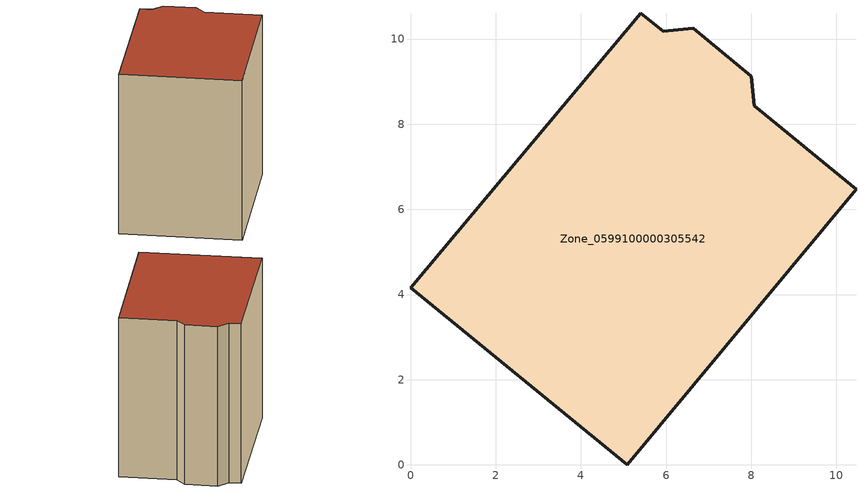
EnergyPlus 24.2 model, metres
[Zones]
Zone_0599100000305542
 floor ground (C_G): 0,4.16 5.4,10.61 5.93,10.18 6.64,10.25 8,9.13 8.07,8.43 10.46,6.47 5.09,0 z0
 wall outside (C_F): 5.09,0 10.46,6.47 8.07,8.43 8,9.13 6.64,10.25 5.93,10.18 5.4,10.61 0,4.16 5.09,0 z0:9.25
 roof outside (C_R): 5.4,10.61 0,4.16 5.09,0 10.46,6.47 8.07,8.43 8,9.13 6.64,10.25 5.93,10.18 z9.25
[BUILDING]
Pand.0599100000305542: North Axis=0; Terrain=City; Loads Convergence Tolerance Value=0.04; Temperature Convergence Tolerance Value=0.4; Solar Distribution=FullExterior; Maximum Number of Warmup Days=25; Minimum Number of Warmup Days=1
[Site:Location]
Rotterdam.The.Hague.AP_ZH_NLD Design_Conditions: Latitude=51.96; Longitude=4.45; Time Zone=1; Elevation=-4.5
[SITE:GROUNDTEMPERATURE:BUILDINGSURFACE]
18, 18, 18, 18, 18, 18, 18, 18, 18, 18, 18, 18
[MATERIAL] Thermal Absorptance=0.9; Solar Absorptance=0.7; Visible Absorptance=0.7
Name | Roughness | Thickness | Conductivity | Density | Specific Heat
G.TI.1946 | MediumSmooth | 0.15 | 1 | 540 | 1210
F.TI.1946 | Rough | 0.3 | 0.857143 | 1920 | 840
R.TI.1946 | MediumRough | 0.2 | 0.1 | 1500 | 1000
[CONSTRUCTION]
C_G: G.TI.1946
C_F: F.TI.1946
C_R: R.TI.1946
[ZONE]
Zone_0599100000305542: Type=1; Multiplier=1; Ceiling Height=Autocalculate; Volume=Autocalculate; Floor Area=autocalculate; Part of Total Floor Area=Yes
[ZONEINFILTRATION:DESIGNFLOWRATE]
Infil_Zone_0599100000305542: Zone or ZoneList or Space or SpaceList=Zone_0599100000305542; Schedule=AlwaysOn; Design Flow Rate Calculation Method=Flow/Area; Flow Rate per Floor Area=0.003; Constant Term Coefficient=1; Temperature Term Coefficient=0; Velocity Term Coefficient=0; Velocity Squared Term Coefficient=0
[HVACTEMPLATE:ZONE:IDEALLOADSAIRSYSTEM]
Zone_0599100000305542: Maximum Heating Supply Air Temperature=50; Minimum Cooling Supply Air Temperature=13; Maximum Heating Supply Air Humidity Ratio=0.0156; Minimum Cooling Supply Air Humidity Ratio=0.0077; Heating Limit=NoLimit; Cooling Limit=NoLimit; Dehumidification Control Type=ConstantSensibleHeatRatio; Cooling Sensible Heat Ratio=0.7; Dehumidification Setpoint=60; Humidification Control Type=None; Humidification Setpoint=30; Outdoor Air Method=None; Outdoor Air Flow Rate per Person=0.00944; Outdoor Air Flow Rate per Zone Floor Area=0; Outdoor Air Flow Rate per Zone=0; Demand Controlled Ventilation Type=None; Outdoor Air Economizer Type=NoEconomizer; Heat Recovery Type=None; Sensible Heat Recovery Effectiveness=0.7; Latent Heat Recovery Effectiveness=0.65
[ZONECONTROL:THERMOSTAT]
ThermostatControl_Zone_0599100000305542: Zone or ZoneList=Zone_0599100000305542; Control Type Schedule=DualSetpointControlType; Control 1=Thermostat_Zone_0599100000305542; Temperature Difference Between Cutout And Setpoint=0
[THERMOSTATSETPOINT:DUALSETPOINT]
Thermostat_Zone_0599100000305542: Heating Setpoint Temperature Schedule=HeatingSetpoint_Zone_0599100000305542; Cooling Setpoint Temperature Schedule=CoolingSetpoint_Zone_0599100000305542
[SCHEDULE:COMPACT]
HeatingSetpoint_Zone_0599100000305542: Through: 12/31, For: AllDays, Until: 24:00, 21
CoolingSetpoint_Zone_0599100000305542: Through: 12/31, For: AllDays, Until: 24:00, 24
DualSetpointControlType: Through: 12/31, For: AllDays, Until: 24:00, 4
AlwaysOn: Through: 12/31, For: AllDays, Until: 24:00, 1
